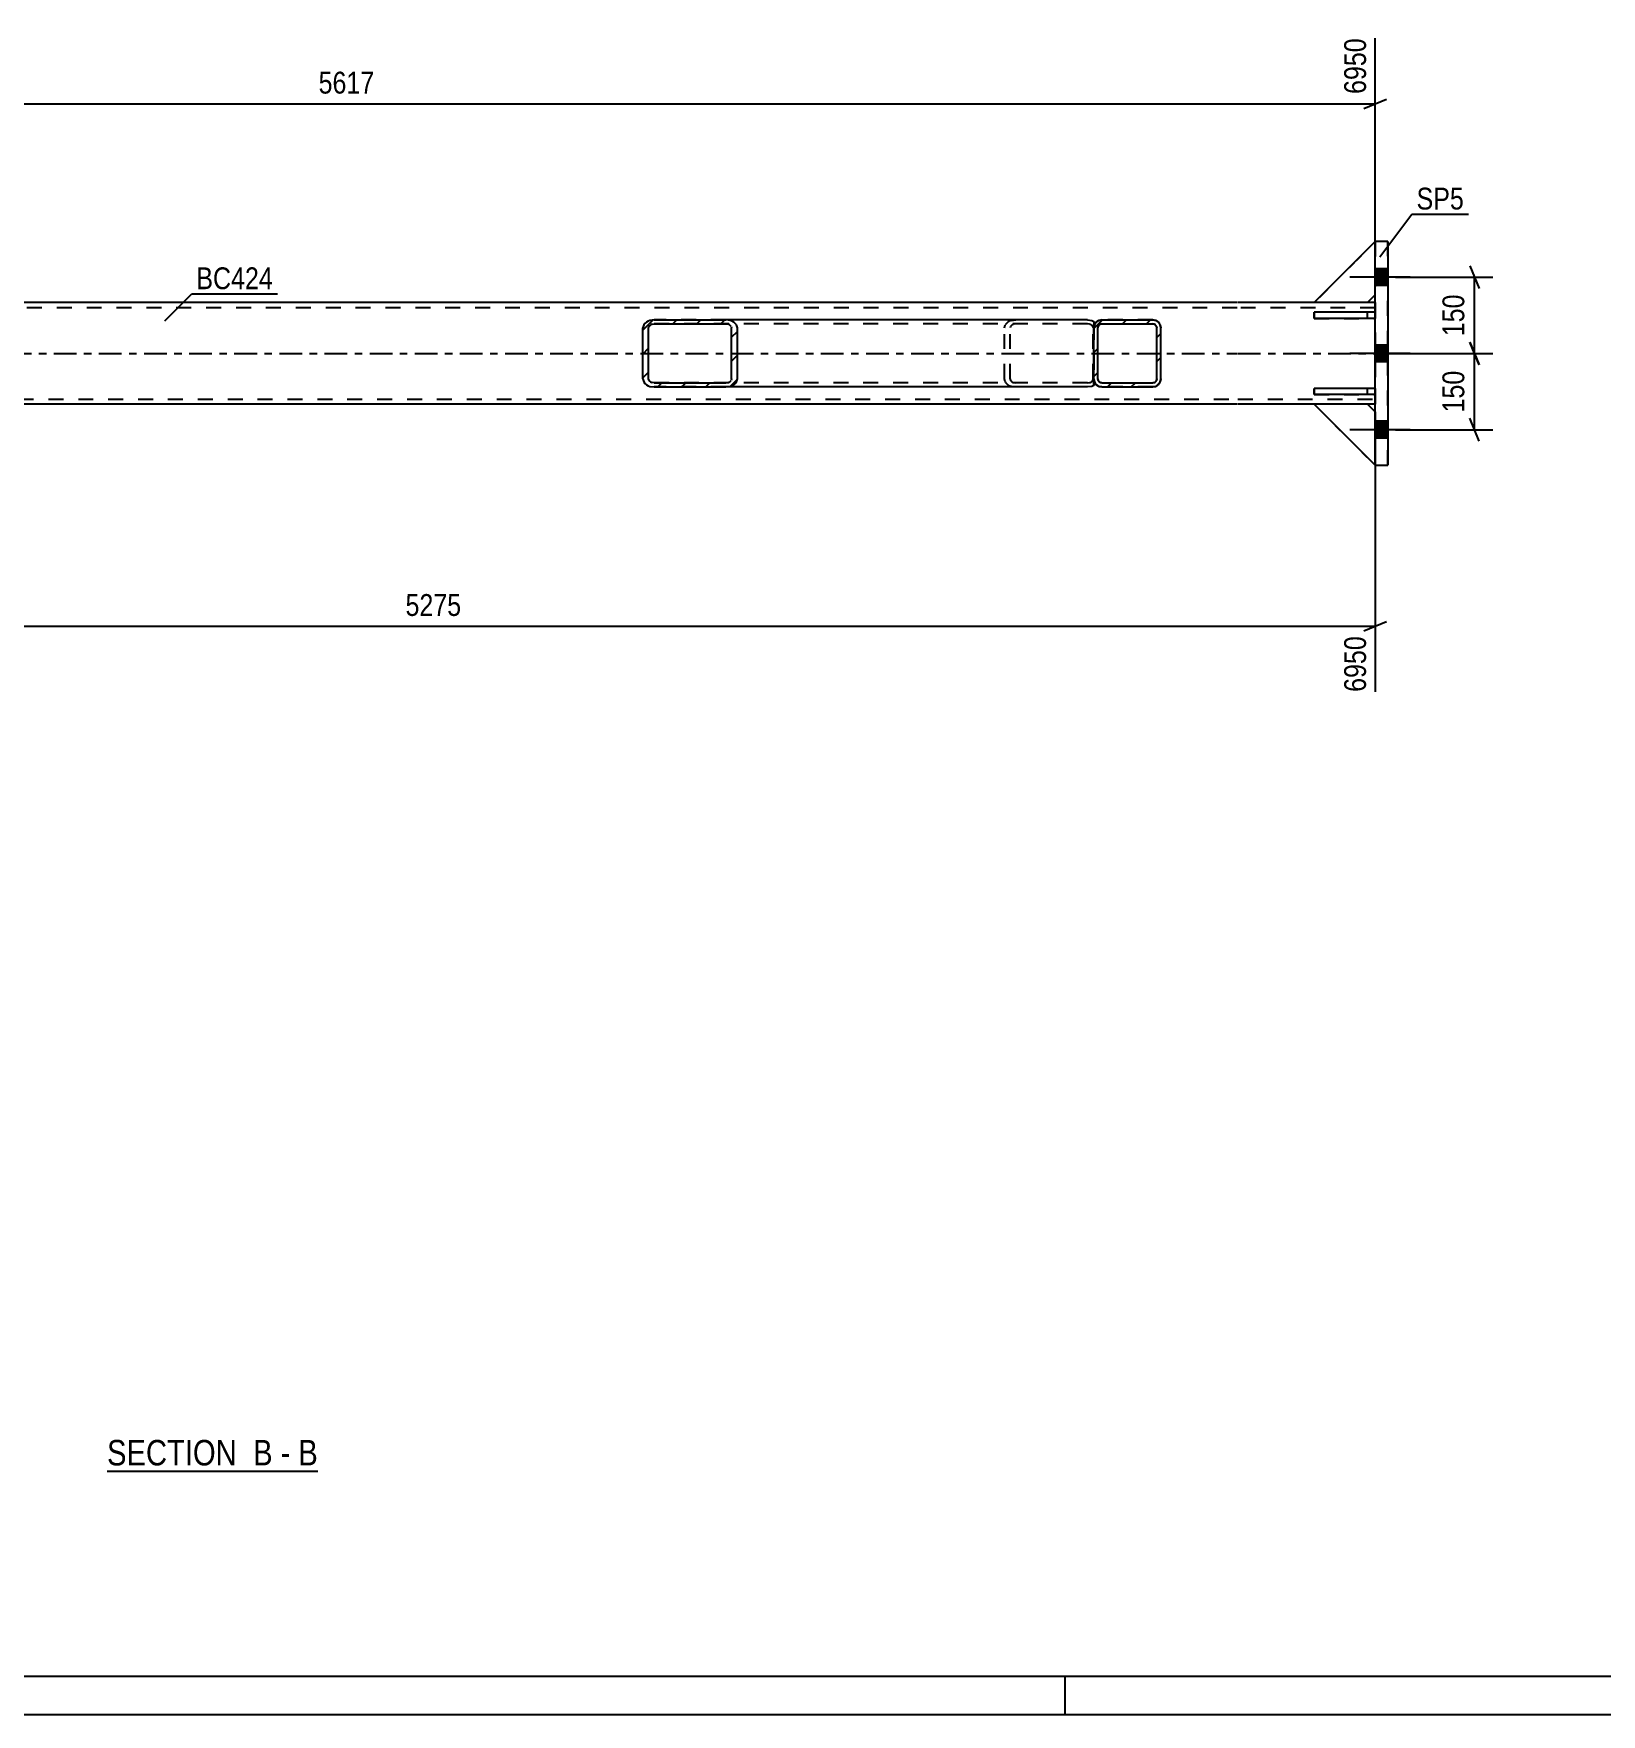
# Model space of a CAD drawing. Header units: millimetres. Extents: x 0 to 1189, y 0 to 841.
# Drawn here: x 213.7 to 419.3, y 0 to 220.5 of the extents above; entities that cross this region are included whole.
import ezdxf

# ---------------------------------------------------------------- set-up
doc = ezdxf.new("R2010")
doc.units = ezdxf.units.MM
doc.linetypes.add('DXK_LINE_DOT2', pattern=[3.9198, 1.9599, -1.9599])
doc.linetypes.add('DXK_LINE_DOT3', pattern=[5.9187, 2.979, -0.9799, 0.9799, -0.9799])
doc.styles.add('Arial Narrow', font='ARIALN.TTF', dxfattribs={"height": 0.2})

# ---------------------------------------------------------------- blocks, each defined once
blk = doc.blocks.new('Unknown-761549426-1125')
at = {"color": 5, "linetype": 'Continuous'}
for p, q in [((5, 5), (1184, 5)), ((349, 0), (349, 5)), ((0, 0), (1189, 0))]:
    blk.add_line(p, q, dxfattribs=at)
blk = doc.blocks.new('Unknown-761549426-17 - 3171')
at = {"color": 6, "linetype": 'Continuous'}
blk.add_line((223.32, 31.91), (250.96, 31.91), dxfattribs=at)
at = {"color": 0, "linetype": 'Continuous'}
blk.add_wipeout([(241.43, 32.66), (241.43, 36.16), (223.32, 36.16), (223.32, 32.66)], dxfattribs=at)
at = {"color": 7, "linetype": 'Continuous', "style": 'Arial Narrow'}
blk.add_text('SECTION ', height=3.34, dxfattribs=at).set_placement((223.32, 32.66))
at = {"color": 0, "linetype": 'Continuous'}
blk.add_wipeout([(245.03, 32.66), (245.03, 36.16), (242.48, 36.16), (242.48, 32.66)], dxfattribs=at)
at = {"color": 7, "linetype": 'Continuous', "style": 'Arial Narrow'}
blk.add_text('B', height=3.34, dxfattribs=at).set_placement((242.48, 32.66))
at = {"color": 0, "linetype": 'Continuous'}
blk.add_wipeout([(247.36, 32.66), (247.36, 36.16), (246.08, 36.16), (246.08, 32.66)], dxfattribs=at)
at = {"color": 7, "linetype": 'Continuous', "style": 'Arial Narrow'}
blk.add_text('-', height=3.34, dxfattribs=at).set_placement((246.08, 32.66))
at = {"color": 0, "linetype": 'Continuous'}
blk.add_wipeout([(250.96, 32.66), (250.96, 36.16), (248.41, 36.16), (248.41, 32.66)], dxfattribs=at)
at = {"color": 7, "linetype": 'Continuous', "style": 'Arial Narrow'}
blk.add_text('B', height=3.34, dxfattribs=at).set_placement((248.41, 32.66))
blk = doc.blocks.new('Part-761549426-3182 - 3171')
at = {"color": 7, "linetype": 'DXK_LINE_DOT2'}
for p, q in [((388.66, 171.86), (381.66, 171.86)), ((381.66, 171.86), (389.66, 163.86)), ((389.66, 163.86), (381.66, 171.86)), ((389.66, 170.86), (388.66, 171.86)), ((389.66, 170.86), (388.66, 171.86)), ((389.66, 163.86), (389.66, 170.86)), ((389.66, 170.86), (389.66, 170.86)), ((389.66, 163.86), (389.66, 170.86)), ((389.66, 163.86), (389.66, 163.86))]:
    blk.add_line(p, q, dxfattribs=at)
blk = doc.blocks.new('Bolt-761549426-3238 - 3171')
at = {"linetype": 'Continuous'}
for points in [[(389.66, 189.62), (389.66, 187.42), (391.32, 187.42), (391.32, 189.62)], [(389.66, 189.62), (389.66, 187.42), (391.32, 187.42), (391.32, 189.62)], [(389.66, 189.62), (389.66, 187.42), (391.32, 187.42), (391.32, 189.62)], [(389.66, 189.62), (389.66, 187.42), (391.32, 187.42), (391.32, 189.62)], [(389.66, 179.62), (389.66, 177.42), (391.32, 177.42), (391.32, 179.62)], [(389.66, 179.62), (389.66, 177.42), (391.32, 177.42), (391.32, 179.62)], [(389.66, 169.62), (389.66, 167.42), (391.32, 167.42), (391.32, 169.62)], [(389.66, 169.62), (389.66, 167.42), (391.32, 167.42), (391.32, 169.62)], [(389.66, 169.62), (389.66, 167.42), (391.32, 167.42), (391.32, 169.62)], [(389.66, 169.62), (389.66, 167.42), (391.32, 167.42), (391.32, 169.62)]]:
    blk.add_hatch(color=1, dxfattribs=at).paths.add_polyline_path(points)
at = {"color": 1, "linetype": 'Continuous'}
for p, q in [((391.32, 189.62), (389.66, 189.62)), ((391.32, 189.62), (389.66, 189.62)), ((391.32, 189.62), (389.66, 189.62)), ((391.32, 189.62), (389.66, 189.62)), ((394.26, 188.52), (386.32, 188.52)), ((394.26, 188.52), (386.32, 188.52)), ((394.26, 188.52), (386.32, 188.52)), ((394.26, 188.52), (386.32, 188.52)), ((391.32, 187.42), (389.66, 187.42)), ((391.32, 187.42), (389.66, 187.42)), ((391.32, 187.42), (389.66, 187.42)), ((391.32, 187.42), (389.66, 187.42)), ((391.32, 179.62), (389.66, 179.62)), ((391.32, 179.62), (389.66, 179.62)), ((394.26, 178.52), (386.32, 178.52)), ((394.26, 178.52), (386.32, 178.52)), ((391.32, 177.42), (389.66, 177.42)), ((391.32, 177.42), (389.66, 177.42)), ((394.26, 168.52), (386.32, 168.52)), ((394.26, 168.52), (386.32, 168.52)), ((394.26, 168.52), (386.32, 168.52)), ((394.26, 168.52), (386.32, 168.52)), ((391.32, 169.62), (389.66, 169.62)), ((391.32, 169.62), (389.66, 169.62)), ((391.32, 169.62), (389.66, 169.62)), ((391.32, 169.62), (389.66, 169.62)), ((391.32, 167.42), (389.66, 167.42)), ((391.32, 167.42), (389.66, 167.42)), ((391.32, 167.42), (389.66, 167.42)), ((391.32, 167.42), (389.66, 167.42))]:
    blk.add_line(p, q, dxfattribs=at)
blk = doc.blocks.new('Part-761549426-3176 - 3171')
at = {"color": 2, "linetype": 'Continuous'}
for p, q in [((92.7, 185.19), (91.7, 185.19)), ((109.7, 185.19), (99.7, 185.19)), ((371.56, 185.19), (109.8, 185.19)), ((381.66, 185.19), (371.66, 185.19)), ((389.66, 185.19), (388.66, 185.19)), ((92.7, 171.86), (91.7, 171.86)), ((109.7, 171.86), (99.7, 171.86)), ((371.56, 171.86), (109.8, 171.86)), ((381.66, 171.86), (371.66, 171.86)), ((389.66, 171.86), (388.66, 171.86))]:
    blk.add_line(p, q, dxfattribs=at)
at = {"color": 7, "linetype": 'DXK_LINE_DOT2'}
for p, q in [((91.7, 185.19), (91.7, 171.86)), ((91.7, 171.86), (91.7, 185.19)), ((91.7, 185.19), (91.7, 185.19)), ((91.7, 184.52), (91.7, 184.52)), ((109.7, 184.52), (91.7, 184.52)), ((99.7, 185.19), (92.7, 185.19)), ((371.56, 184.52), (109.8, 184.52)), ((389.66, 184.52), (371.66, 184.52)), ((388.66, 185.19), (381.66, 185.19)), ((389.66, 185.19), (389.66, 171.86)), ((389.66, 171.86), (389.66, 185.19)), ((91.7, 172.52), (91.7, 172.52)), ((91.7, 172.52), (109.7, 172.52)), ((109.8, 172.52), (371.56, 172.52)), ((371.66, 172.52), (389.66, 172.52)), ((91.7, 171.86), (91.7, 171.86)), ((99.7, 171.86), (92.7, 171.86)), ((388.66, 171.86), (381.66, 171.86))]:
    blk.add_line(p, q, dxfattribs=at)
at = {"color": 7, "linetype": 'DXK_LINE_DOT3'}
for p, q in [((81.7, 178.52), (109.7, 178.52)), ((109.8, 178.52), (371.56, 178.52)), ((371.66, 178.52), (399.66, 178.52))]:
    blk.add_line(p, q, dxfattribs=at)
blk = doc.blocks.new('Part-761549426-3185 - 3171')
at = {"color": 7, "linetype": 'DXK_LINE_DOT2'}
for p, q in [((381.66, 185.19), (389.66, 193.19)), ((389.66, 193.19), (381.66, 185.19)), ((389.66, 193.19), (389.66, 186.19)), ((389.66, 193.19), (389.66, 193.19)), ((389.66, 186.19), (389.66, 193.19)), ((388.66, 185.19), (389.66, 186.19)), ((389.66, 186.19), (388.66, 185.19)), ((389.66, 186.19), (389.66, 186.19)), ((388.66, 185.19), (381.66, 185.19))]:
    blk.add_line(p, q, dxfattribs=at)
blk = doc.blocks.new('Part-761549426-3178 - 3171')
at = {"color": 2, "linetype": 'Continuous'}
for p, q in [((389.66, 193.19), (389.66, 193.19)), ((389.66, 163.86), (389.66, 193.19)), ((391.32, 193.19), (389.66, 193.19)), ((391.32, 193.19), (391.32, 193.19)), ((391.32, 193.19), (391.32, 163.86)), ((389.66, 163.86), (389.66, 163.86)), ((389.66, 163.86), (391.32, 163.86)), ((391.32, 163.86), (391.32, 163.86))]:
    blk.add_line(p, q, dxfattribs=at)
at = {"color": 7, "linetype": 'DXK_LINE_DOT2'}
for p, q in [((389.66, 163.86), (389.66, 193.19)), ((391.32, 163.86), (391.32, 193.19))]:
    blk.add_line(p, q, dxfattribs=at)
blk = doc.blocks.new('Part-761549426-3179 - 3171')
at = {"color": 7, "linetype": 'DXK_LINE_DOT2'}
for p, q in [((388.66, 171.86), (381.66, 171.86)), ((381.66, 171.86), (389.66, 163.86)), ((389.66, 163.86), (381.66, 171.86)), ((389.66, 170.86), (388.66, 171.86)), ((389.66, 170.86), (388.66, 171.86)), ((389.66, 163.86), (389.66, 170.86)), ((389.66, 170.86), (389.66, 170.86)), ((389.66, 163.86), (389.66, 170.86)), ((389.66, 163.86), (389.66, 163.86))]:
    blk.add_line(p, q, dxfattribs=at)
blk = doc.blocks.new('Part-761549426-3188 - 3171')
at = {"color": 7, "linetype": 'DXK_LINE_DOT2'}
for p, q in [((381.66, 185.19), (389.66, 193.19)), ((389.66, 193.19), (381.66, 185.19)), ((389.66, 193.19), (389.66, 186.19)), ((389.66, 193.19), (389.66, 193.19)), ((389.66, 186.19), (389.66, 193.19)), ((388.66, 185.19), (389.66, 186.19)), ((389.66, 186.19), (388.66, 185.19)), ((389.66, 186.19), (389.66, 186.19)), ((388.66, 185.19), (381.66, 185.19))]:
    blk.add_line(p, q, dxfattribs=at)
blk = doc.blocks.new('Part-761549426-3189 - 3171')
at = {"color": 7, "linetype": 'DXK_LINE_DOT2'}
for p, q in [((389.66, 183.92), (381.66, 183.92)), ((381.66, 183.92), (381.66, 183.12)), ((381.66, 183.12), (389.66, 183.12)), ((388.66, 183.12), (388.66, 183.92)), ((389.66, 183.12), (389.66, 183.92)), ((389.66, 183.92), (389.66, 183.12))]:
    blk.add_line(p, q, dxfattribs=at)
blk = doc.blocks.new('Part-761549426-3190 - 3171')
at = {"color": 7, "linetype": 'DXK_LINE_DOT2'}
for p, q in [((389.66, 173.92), (381.66, 173.92)), ((381.66, 173.92), (381.66, 173.12)), ((381.66, 173.12), (389.66, 173.12)), ((388.66, 173.12), (388.66, 173.92)), ((389.66, 173.12), (389.66, 173.92)), ((389.66, 173.92), (389.66, 173.12))]:
    blk.add_line(p, q, dxfattribs=at)
blk = doc.blocks.new('Part-761549426-3191 - 3171')
at = {"color": 2, "linetype": 'Continuous'}
for p, q in [((381.66, 183.12), (381.66, 183.92)), ((389.66, 183.92), (381.66, 183.92)), ((389.66, 183.12), (381.66, 183.12)), ((389.66, 183.92), (389.66, 183.92)), ((389.66, 183.12), (389.66, 183.92)), ((389.66, 183.12), (389.66, 183.12))]:
    blk.add_line(p, q, dxfattribs=at)
at = {"color": 7, "linetype": 'DXK_LINE_DOT2'}
for p, q in [((388.66, 183.12), (388.66, 183.92)), ((389.66, 183.92), (389.66, 183.12))]:
    blk.add_line(p, q, dxfattribs=at)
blk = doc.blocks.new('Part-761549426-3192 - 3171')
at = {"color": 2, "linetype": 'Continuous'}
for p, q in [((381.66, 173.12), (381.66, 173.92)), ((389.66, 173.92), (381.66, 173.92)), ((389.66, 173.12), (381.66, 173.12)), ((389.66, 173.92), (389.66, 173.92)), ((389.66, 173.12), (389.66, 173.92)), ((389.66, 173.12), (389.66, 173.12))]:
    blk.add_line(p, q, dxfattribs=at)
at = {"color": 7, "linetype": 'DXK_LINE_DOT2'}
for p, q in [((388.66, 173.12), (388.66, 173.92)), ((389.66, 173.92), (389.66, 173.12))]:
    blk.add_line(p, q, dxfattribs=at)
blk = doc.blocks.new('Part-761549426-3248 - 3171')
at = {"linetype": 'Continuous'}
h = blk.add_hatch(dxfattribs=at)
h.set_pattern_fill('', scale=0.7, style=0, pattern_type=0)
h.set_pattern_definition([(45, (360.8985, 174.2033), (-1.57154, 1.57154), [])])
h.paths.add_polyline_path([(360.49, 174.12), (360.9, 174.2), (361.24, 174.43), (361.48, 174.78), (361.56, 175.19), (361.56, 181.86), (361.48, 182.26), (361.24, 182.61), (360.9, 182.84), (360.49, 182.92), (353.82, 182.92), (353.42, 182.84), (353.07, 182.61), (352.84, 182.26), (352.76, 181.86), (352.76, 175.19), (352.84, 174.78), (353.07, 174.43), (353.42, 174.2), (353.82, 174.12)])
h.paths.add_polyline_path([(353.62, 174.7), (353.45, 174.81), (353.33, 174.98), (353.29, 175.19), (353.29, 181.86), (353.33, 182.06), (353.45, 182.23), (353.62, 182.35), (353.82, 182.39), (360.49, 182.39), (360.69, 182.35), (360.87, 182.23), (360.98, 182.06), (361.02, 181.86), (361.02, 175.19), (360.98, 174.98), (360.87, 174.81), (360.69, 174.7), (360.49, 174.66), (353.82, 174.66)])
at = {"color": 2, "linetype": 'Continuous'}
for p, q in [((352.76, 181.86), (352.84, 182.26)), ((352.84, 182.26), (352.76, 181.86)), ((352.76, 175.19), (352.76, 181.86)), ((353.29, 181.86), (353.33, 182.06)), ((353.29, 175.19), (353.29, 181.86)), ((353.82, 182.92), (353.42, 182.84)), ((353.62, 182.35), (353.82, 182.39)), ((353.82, 182.92), (360.49, 182.92)), ((353.82, 182.39), (360.49, 182.39)), ((360.9, 182.84), (360.49, 182.92)), ((360.49, 182.39), (360.69, 182.35)), ((361.02, 181.86), (360.98, 182.06)), ((360.98, 182.06), (361.02, 181.86)), ((361.02, 175.19), (361.02, 181.86)), ((361.02, 175.19), (361.02, 181.86)), ((361.56, 181.86), (361.48, 182.26)), ((361.56, 175.19), (361.56, 181.86)), ((352.84, 174.78), (352.76, 175.19)), ((352.76, 175.19), (352.84, 174.78)), ((353.33, 174.98), (353.29, 175.19)), ((353.42, 174.2), (353.82, 174.12)), ((353.82, 174.66), (353.62, 174.7)), ((353.82, 174.66), (360.49, 174.66)), ((360.69, 174.7), (360.49, 174.66)), ((360.49, 174.12), (360.9, 174.2)), ((360.98, 174.98), (361.02, 175.19)), ((361.02, 175.19), (360.98, 174.98)), ((361.48, 174.78), (361.56, 175.19)), ((353.82, 174.12), (360.49, 174.12))]:
    blk.add_line(p, q, dxfattribs=at)
at = {"color": 7, "linetype": 'DXK_LINE_DOT2'}
for p, q in [((352.76, 175.19), (352.76, 181.86)), ((352.76, 181.86), (352.76, 181.86)), ((353.33, 182.06), (353.29, 181.86)), ((353.29, 181.86), (353.29, 181.86)), ((353.29, 175.19), (353.29, 181.86)), ((353.41, 182.84), (353.82, 182.92)), ((353.82, 182.39), (353.62, 182.35)), ((360.49, 182.92), (353.82, 182.92)), ((353.82, 182.39), (353.82, 182.39)), ((353.82, 182.39), (360.49, 182.39)), ((360.49, 182.92), (360.9, 182.84)), ((360.49, 182.39), (360.49, 182.39)), ((360.69, 182.35), (360.49, 182.39)), ((361.02, 181.86), (361.02, 181.86)), ((361.47, 182.26), (361.56, 181.86)), ((361.56, 175.19), (361.56, 181.86)), ((361.56, 181.86), (361.56, 181.86)), ((352.76, 175.19), (352.76, 175.19)), ((353.29, 175.19), (353.29, 175.19)), ((353.29, 175.19), (353.33, 174.98)), ((353.82, 174.12), (353.41, 174.2)), ((353.62, 174.7), (353.82, 174.66)), ((353.82, 174.66), (353.82, 174.66)), ((353.82, 174.66), (360.49, 174.66)), ((360.49, 174.66), (360.69, 174.7)), ((360.49, 174.66), (360.49, 174.66)), ((360.9, 174.2), (360.49, 174.12)), ((361.02, 175.19), (361.02, 175.19)), ((361.56, 175.19), (361.47, 174.78)), ((361.56, 175.19), (361.56, 175.19)), ((353.82, 174.12), (353.82, 174.12)), ((360.49, 174.12), (353.82, 174.12))]:
    blk.add_line(p, q, dxfattribs=at)
at = {"color": 2, "linetype": 'Continuous'}
for centre, radius, start, end in [((353.82, 181.86), 1.07, 112.5, 157.5), ((353.82, 181.86), 1.07, 135, 157.5), ((353.82, 181.86), 0.533, 112.5, 157.5), ((360.49, 181.86), 0.533, 22.5, 67.5), ((360.49, 181.86), 0.533, 22.5, 45), ((360.49, 181.86), 1.07, 22.5, 67.5), ((353.82, 175.19), 1.07, 202.5, 225), ((353.82, 175.19), 1.07, 202.5, 247.5), ((353.82, 175.19), 0.533, 202.5, 247.5), ((360.49, 175.19), 0.533, 292.5, 337.5), ((360.49, 175.19), 0.533, 315, 337.5), ((360.49, 175.19), 1.07, 292.5, 337.5)]:
    blk.add_arc(centre, radius, start, end, dxfattribs=at)
at = {"color": 7, "linetype": 'DXK_LINE_DOT2'}
for centre, radius, start, end in [((353.82, 181.86), 1.07, 112.5, 135), ((353.82, 181.86), 0.533, 112.5, 157.5), ((360.49, 181.86), 0.533, 45, 67.5), ((360.49, 181.86), 1.07, 22.5, 67.5), ((353.82, 175.19), 1.07, 225, 247.5), ((353.82, 175.19), 0.533, 202.5, 247.5), ((360.49, 175.19), 0.533, 292.5, 315), ((360.49, 175.19), 1.07, 292.5, 337.5)]:
    blk.add_arc(centre, radius, start, end, dxfattribs=at)
blk = doc.blocks.new('Part-761549426-3251 - 3171')
at = {"linetype": 'Continuous'}
h = blk.add_hatch(dxfattribs=at)
h.set_pattern_fill('', scale=0.7, style=0, pattern_type=0)
h.set_pattern_definition([(45, (305.0713, 174.2033), (-1.57154, 1.57154), [])])
h.paths.add_polyline_path([(304.5, 174.12), (305.07, 174.2), (305.56, 174.43), (305.88, 174.78), (306, 175.19), (306, 181.86), (305.88, 182.26), (305.56, 182.61), (305.07, 182.84), (304.5, 182.92), (295.1, 182.92), (294.53, 182.84), (294.04, 182.61), (293.71, 182.26), (293.6, 181.86), (293.6, 175.19), (293.71, 174.78), (294.04, 174.43), (294.53, 174.2), (295.1, 174.12)])
h.paths.add_polyline_path([(294.81, 174.7), (294.57, 174.81), (294.41, 174.98), (294.35, 175.19), (294.35, 181.86), (294.41, 182.06), (294.57, 182.23), (294.81, 182.35), (295.1, 182.39), (304.5, 182.39), (304.78, 182.35), (305.03, 182.23), (305.19, 182.06), (305.25, 181.86), (305.25, 175.19), (305.19, 174.98), (305.03, 174.81), (304.78, 174.7), (304.5, 174.66), (295.1, 174.66)])
at = {"color": 2, "linetype": 'Continuous'}
for p, q in [((293.71, 182.26), (293.6, 181.86)), ((293.6, 175.19), (293.6, 181.86)), ((294.35, 181.86), (294.41, 182.06)), ((294.35, 175.19), (294.35, 181.86)), ((295.1, 182.92), (294.53, 182.84)), ((294.81, 182.35), (295.1, 182.39)), ((295.1, 182.92), (304.5, 182.92)), ((295.1, 182.39), (304.5, 182.39)), ((351.92, 182.92), (304.5, 182.92)), ((305.07, 182.84), (304.5, 182.92)), ((304.5, 182.39), (304.78, 182.35)), ((305.19, 182.06), (305.25, 181.86)), ((305.25, 175.19), (305.25, 181.86)), ((306, 181.86), (305.88, 182.26)), ((306, 175.19), (306, 181.86)), ((351.92, 182.92), (352.5, 182.84)), ((352.5, 182.84), (352.76, 182.72)), ((352.76, 182.72), (352.76, 182.61)), ((352.76, 182.61), (352.76, 182.26)), ((352.76, 174.33), (352.76, 182.26)), ((293.6, 175.19), (293.71, 174.78)), ((294.41, 174.98), (294.35, 175.19)), ((294.53, 174.2), (295.1, 174.12)), ((295.1, 174.66), (294.81, 174.7)), ((295.1, 174.66), (304.5, 174.66)), ((304.78, 174.7), (304.5, 174.66)), ((304.5, 174.12), (305.07, 174.2)), ((305.25, 175.19), (305.19, 174.98)), ((305.88, 174.78), (306, 175.19)), ((352.5, 174.2), (351.92, 174.12)), ((352.76, 174.33), (352.5, 174.2)), ((295.1, 174.12), (304.5, 174.12)), ((351.92, 174.12), (304.5, 174.12))]:
    blk.add_line(p, q, dxfattribs=at)
at = {"color": 7, "linetype": 'DXK_LINE_DOT2'}
for p, q in [((304.5, 182.92), (295.1, 182.92)), ((351.92, 182.39), (295.1, 182.39)), ((341.02, 181.86), (341.14, 182.26)), ((341.02, 175.19), (341.02, 181.86)), ((341.83, 182.06), (341.78, 181.86)), ((341.78, 175.19), (341.78, 181.86)), ((341.95, 182.84), (342.53, 182.92)), ((342.53, 182.39), (342.24, 182.35)), ((352.21, 182.35), (351.92, 182.39)), ((352.67, 181.86), (352.62, 182.06)), ((352.67, 175.19), (352.67, 181.86)), ((352.76, 182.26), (352.76, 174.33)), ((351.92, 174.66), (295.1, 174.66)), ((341.14, 174.78), (341.02, 175.19)), ((341.78, 175.19), (341.83, 174.98)), ((342.53, 174.12), (341.95, 174.2)), ((342.24, 174.7), (342.53, 174.66)), ((351.92, 174.66), (352.21, 174.7)), ((352.62, 174.98), (352.67, 175.19)), ((304.5, 174.12), (295.1, 174.12))]:
    blk.add_line(p, q, dxfattribs=at)
at = {"color": 2, "linetype": 'Continuous'}
for centre, radius, start, end in [((294.86, 181.51), 1.37, 104.0044, 146.7131), ((294.98, 181.68), 0.685, 104.0044, 146.7131), ((304.62, 181.68), 0.685, 33.2869, 75.9956), ((304.74, 181.51), 1.37, 33.2869, 75.9956), ((294.86, 175.53), 1.37, 213.2869, 255.9956), ((294.98, 175.36), 0.685, 213.2869, 255.9956), ((304.62, 175.36), 0.685, 284.0044, 326.7131), ((304.74, 175.53), 1.37, 284.0044, 326.7131)]:
    blk.add_arc(centre, radius, start, end, dxfattribs=at)
at = {"color": 7, "linetype": 'DXK_LINE_DOT2'}
for centre, radius, start, end in [((342.28, 181.51), 1.37, 104.0043, 146.7129), ((342.41, 181.68), 0.685, 104.0043, 146.7129), ((352.05, 181.68), 0.685, 33.2871, 75.9957), ((342.28, 175.53), 1.37, 213.2871, 255.9957), ((342.41, 175.36), 0.685, 213.2871, 255.9957), ((352.05, 175.36), 0.685, 284.0043, 326.7129)]:
    blk.add_arc(centre, radius, start, end, dxfattribs=at)
blk = doc.blocks.new('Part-761549426-3272 - 3171')
at = {"color": 2, "linetype": 'Continuous'}
for p, q in [((389.66, 193.19), (381.66, 185.19)), ((389.66, 186.19), (388.66, 185.19)), ((381.66, 185.19), (381.66, 185.19)), ((388.66, 185.19), (381.66, 185.19)), ((388.66, 185.19), (388.66, 185.19))]:
    blk.add_line(p, q, dxfattribs=at)
at = {"color": 7, "linetype": 'DXK_LINE_DOT2'}
for p, q in [((381.66, 185.19), (389.66, 193.19)), ((389.66, 193.19), (389.66, 186.19)), ((389.66, 193.19), (389.66, 193.19)), ((389.66, 193.19), (389.66, 186.19)), ((389.66, 186.19), (388.66, 185.19)), ((389.66, 186.19), (389.66, 186.19))]:
    blk.add_line(p, q, dxfattribs=at)
blk = doc.blocks.new('Part-761549426-3294 - 3171')
at = {"color": 2, "linetype": 'Continuous'}
for p, q in [((388.66, 171.86), (381.66, 171.86)), ((381.66, 171.86), (389.66, 163.86)), ((389.66, 170.86), (388.66, 171.86))]:
    blk.add_line(p, q, dxfattribs=at)
at = {"color": 7, "linetype": 'DXK_LINE_DOT2'}
for p, q in [((389.66, 163.86), (381.66, 171.86)), ((389.66, 170.86), (388.66, 171.86)), ((389.66, 163.86), (389.66, 170.86)), ((389.66, 170.86), (389.66, 170.86)), ((389.66, 163.86), (389.66, 170.86)), ((389.66, 163.86), (389.66, 163.86))]:
    blk.add_line(p, q, dxfattribs=at)
blk = doc.blocks.new('StraightDimension-761549426-16282 - 3171')
at = {"color": 7, "linetype": 'Continuous'}
for p, q in [((119.8, 186.19), (119.8, 219.87)), ((389.66, 186.19), (389.66, 219.87)), ((121.3, 211.86), (118.3, 210.66)), ((388.16, 210.66), (391.16, 211.86)), ((119.8, 211.26), (389.66, 211.26))]:
    blk.add_line(p, q, dxfattribs=at)
at = {"color": 0, "linetype": 'Continuous'}
blk.add_wipeout([(389.06, 220.47), (384.86, 220.47), (384.86, 211.96), (389.06, 211.96)], dxfattribs=at)
at = {"color": 0}
blk.add_wipeout([(258.98, 212.01), (258.98, 216.21), (250.47, 216.21), (250.47, 212.01)], dxfattribs=at)
at = {"color": 3, "linetype": 'Continuous', "style": 'Arial Narrow'}
blk.add_text('6950', height=2.863, rotation=90.0002, dxfattribs=at).set_placement((388.46, 212.56))
at = {"color": 3, "style": 'Arial Narrow'}
blk.add_text('5617', height=2.863, dxfattribs=at).set_placement((251.07, 212.61))
blk = doc.blocks.new('StraightDimension-761549426-16386 - 3171')
at = {"color": 7, "linetype": 'Continuous'}
for p, q in [((389.66, 170.86), (389.66, 134.13)), ((144.1, 143.34), (141.1, 142.14)), ((142.6, 144.36), (142.6, 134.13)), ((388.16, 142.14), (391.16, 143.34)), ((142.6, 142.74), (389.66, 142.74))]:
    blk.add_line(p, q, dxfattribs=at)
at = {"color": 0}
blk.add_wipeout([(270.38, 143.49), (270.38, 147.69), (261.87, 147.69), (261.87, 143.49)], dxfattribs=at)
at = {"color": 0, "linetype": 'Continuous'}
blk.add_wipeout([(389.06, 142.04), (384.86, 142.04), (384.86, 133.53), (389.06, 133.53)], dxfattribs=at)
at = {"color": 3, "style": 'Arial Narrow'}
blk.add_text('5275', height=2.863, dxfattribs=at).set_placement((262.47, 144.09))
at = {"color": 3, "linetype": 'Continuous', "style": 'Arial Narrow'}
blk.add_text('6950', height=2.863, rotation=90.0002, dxfattribs=at).set_placement((388.46, 134.13))
blk = doc.blocks.new('StraightDimension-761549426-16419 - 3171')
at = {"color": 7, "linetype": 'Continuous'}
for p, q in [((402.1, 190.02), (403.3, 187.02)), ((392.32, 188.52), (405.1, 188.52)), ((402.7, 178.52), (402.7, 188.52)), ((403.3, 177.02), (402.1, 180.02)), ((392.32, 178.52), (405.1, 178.52))]:
    blk.add_line(p, q, dxfattribs=at)
at = {"color": 0}
blk.add_wipeout([(401.95, 186.86), (397.75, 186.86), (397.75, 180.18), (401.95, 180.18)], dxfattribs=at)
at = {"color": 3, "style": 'Arial Narrow'}
blk.add_text('150', height=2.863, rotation=90.0002, dxfattribs=at).set_placement((401.35, 180.78))
blk = doc.blocks.new('StraightDimension-761549426-16420 - 3171')
at = {"color": 7, "linetype": 'Continuous'}
for p, q in [((402.1, 180.02), (403.3, 177.02)), ((392.32, 178.52), (405.1, 178.52)), ((402.7, 168.52), (402.7, 178.52)), ((403.3, 167.02), (402.1, 170.02)), ((392.32, 168.52), (405.1, 168.52))]:
    blk.add_line(p, q, dxfattribs=at)
at = {"color": 0}
blk.add_wipeout([(401.95, 176.86), (397.75, 176.86), (397.75, 170.18), (401.95, 170.18)], dxfattribs=at)
at = {"color": 3, "style": 'Arial Narrow'}
blk.add_text('150', height=2.863, rotation=90.0002, dxfattribs=at).set_placement((401.35, 170.78))
blk = doc.blocks.new('Mark-761549426-16453 - 3171')
at = {"color": 0}
blk.add_wipeout([(401.3, 197.4), (401.3, 200.4), (395.09, 200.4), (395.09, 197.4)], dxfattribs=at)
blk.add_wipeout([(401.3, 197.4), (401.3, 200.4), (395.09, 200.4), (395.09, 197.4)], dxfattribs=at)
at = {"color": 30, "linetype": 'Continuous'}
for p, q in [((390.28, 191.21), (394.49, 196.8)), ((394.49, 196.8), (401.9, 196.8))]:
    blk.add_line(p, q, dxfattribs=at)
at = {"color": 3, "style": 'Arial Narrow'}
blk.add_text('SP5', height=2.863, dxfattribs=at).set_placement((395.09, 197.4))
blk = doc.blocks.new('Mark-761549426-16441 - 3171')
at = {"color": 0}
blk.add_wipeout([(245.07, 186.95), (245.07, 189.95), (235.03, 189.95), (235.03, 186.95)], dxfattribs=at)
blk.add_wipeout([(245.07, 186.95), (245.07, 189.95), (235.03, 189.95), (235.03, 186.95)], dxfattribs=at)
at = {"color": 30, "linetype": 'Continuous'}
for p, q in [((230.89, 182.82), (234.43, 186.35)), ((234.43, 186.35), (245.67, 186.35))]:
    blk.add_line(p, q, dxfattribs=at)
at = {"color": 3, "style": 'Arial Narrow'}
blk.add_text('BC424', height=2.863, dxfattribs=at).set_placement((235.03, 186.95))

msp = doc.modelspace()

# ---------------------------------------------------------------- block references
for name in ['Unknown-761549426-1125', 'Part-761549426-3185 - 3171', 'Part-761549426-3188 - 3171', 'Part-761549426-3272 - 3171', 'Part-761549426-3178 - 3171', 'Bolt-761549426-3238 - 3171', 'Part-761549426-3176 - 3171', 'Part-761549426-3189 - 3171', 'Part-761549426-3191 - 3171', 'Part-761549426-3251 - 3171', 'Part-761549426-3248 - 3171', 'Part-761549426-3190 - 3171', 'Part-761549426-3192 - 3171', 'Part-761549426-3182 - 3171', 'Part-761549426-3179 - 3171', 'Part-761549426-3294 - 3171']:
    msp.add_blockref(name, (0, 0))

# ---------------------------------------------------------------- next in the draw order: block references
for name in ['StraightDimension-761549426-16282 - 3171', 'StraightDimension-761549426-16419 - 3171', 'StraightDimension-761549426-16386 - 3171', 'Unknown-761549426-17 - 3171']:
    msp.add_blockref(name, (0, 0))

# ---------------------------------------------------------------- next in the draw order: block references
for name in ['Mark-761549426-16453 - 3171', 'Mark-761549426-16441 - 3171', 'StraightDimension-761549426-16420 - 3171']:
    msp.add_blockref(name, (0, 0))

doc.saveas('drawing.dxf')
